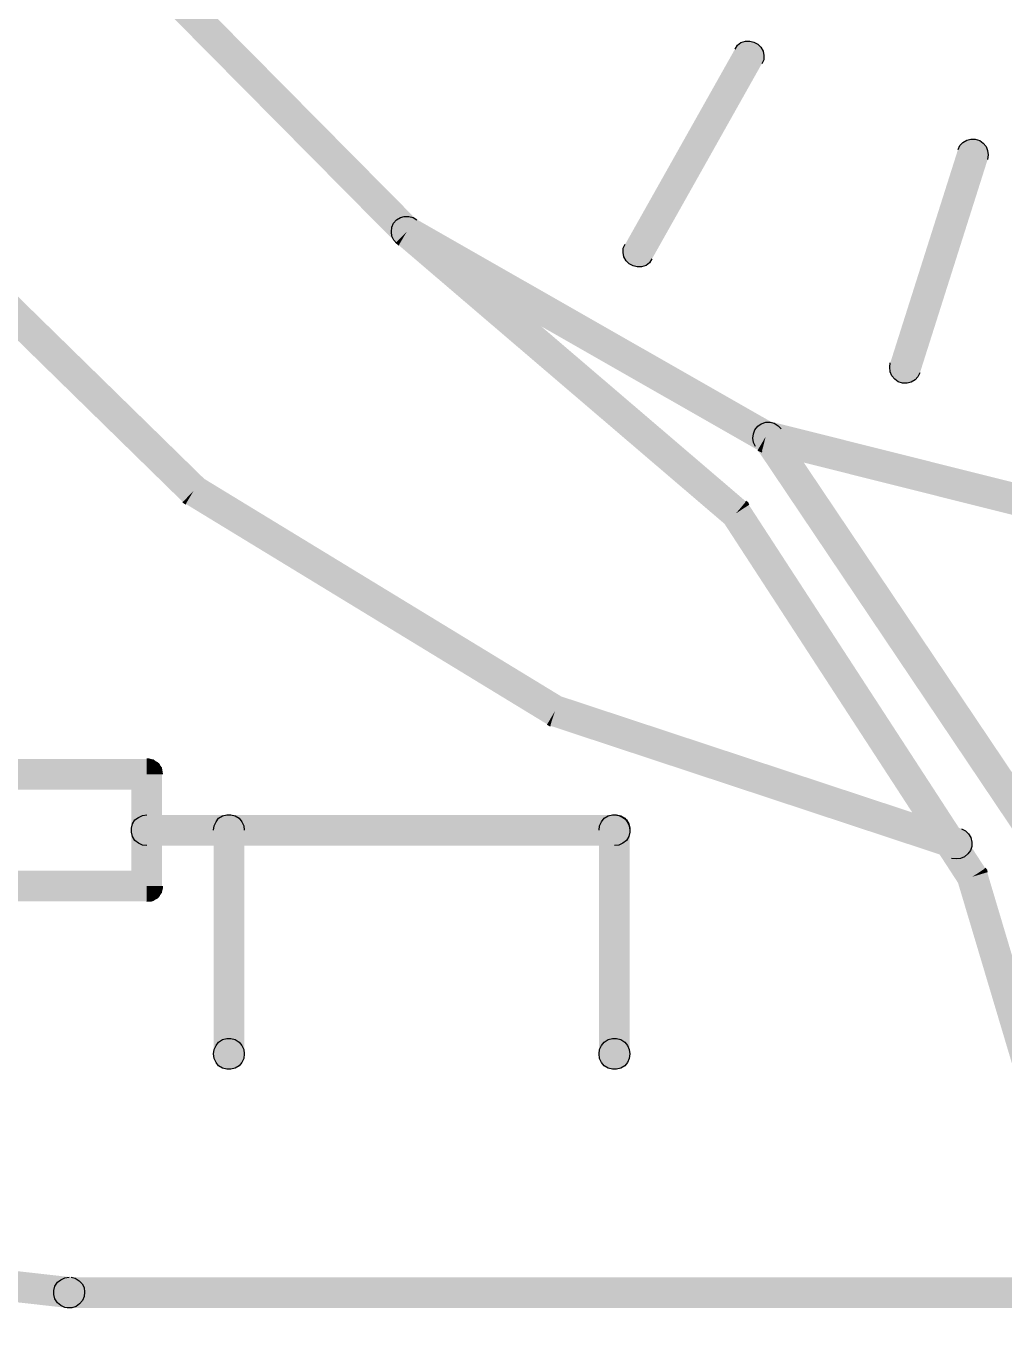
# Model space of a CAD drawing. Header units: millimetres. Extents: x -27384 to -11847, y 105622 to 113060.
# Drawn here: x -20748.46 to -20722.23, y 111329.78 to 111364.63 of the extents above; entities that cross this region are included whole.
import ezdxf

# ---------------------------------------------------------------- set-up
doc = ezdxf.new("R2010")
doc.units = ezdxf.units.MM
doc.linetypes.add('DASHDOT', pattern=[25.4, 12.7, -6.35, 0, -6.35])
doc.linetypes.add('HIDDEN', pattern=[9.524999999999999, 6.35, -3.175])
doc.layers.get('0').update_dxf_attribs({"color": 1, "linetype": 'DASHDOT'})
for name, color, linetype in [('01粗实线', 7, 'Continuous'), ('1', 4, 'Continuous'), ('3', 6, 'HIDDEN')]:
    doc.layers.add(name, color=color, linetype=linetype)

# ---------------------------------------------------------------- blocks, each defined once
blk = doc.blocks.new('G$CBD4B754B')
at = {"transparency": 33554559}
for points in [[(-32.42953066306291, -94.30786255301336), (-32.72101231308989, -94.60007656899234), (-33.01249396311323, -94.89155821901659), (-25.21865547175912, -102.7622951356261), (-24.92644145578015, -102.4708134856019), (-24.63495980575681, -102.1785994696229)], [(-15.40934587270385, -97.9711570590971), (-15.76747282461656, -97.7719535193819), (-16.12486741057728, -97.5727499796667), (-19.06751381710274, -102.802575263142), (-18.71011923114202, -103.0010464369025), (-18.35199227922931, -103.2002499766177)], [(-15.76747282461656, -97.7719535193819), (-16.12486741057728, -97.5727499796667), (-16.0589544746399, -97.46655691621618), (-15.96594399837704, -97.40064398028062), (-15.84656834774069, -97.36036385276475), (-15.72719269710069, -97.36036385276475), (-15.62173199960671, -97.38746139309387), (-15.51553893615346, -97.44019174184177), (-15.43571104707735, -97.5200196309188), (-15.36979811113997, -97.62621269437022), (-15.35661552395322, -97.74558834500749), (-15.35661552395322, -97.86496399564567), (-15.40934587270385, -97.9711570590971)], [(-9.749621773738909, -100.3996825653294), (-10.14656412125987, -100.2671243275045), (-10.09383377251288, -100.160931264053), (-10.01473824938876, -100.081103374976), (-9.908545185939147, -100.0151904390414), (-9.8023521224859, -99.98882526466696), (-9.682976471849543, -99.98882526466696), (-9.563600821209548, -100.0283730262281), (-9.470590344946686, -100.0950183281184), (-9.3914948218262, -100.1872964384274), (-9.351947060262319, -100.293489501878), (-9.338032107123581, -100.4135975184709), (-9.351947060262319, -100.532973169109)], [(-11.96283168924856, -105.9876348007192), (-11.56515697577561, -106.1201930385441), (-11.16748226229902, -106.2534836423238), (-9.351947060262319, -100.532973169109), (-9.749621773738909, -100.3996825653294), (-10.14656412125987, -100.2671243275045)], [(-38.46056430112731, -101.1701315498158), (-38.75204595115429, -101.4747957870268), (-39.04352760117763, -101.7801923901925), (-30.93110991947106, -109.7175746086932), (-30.63962826944771, -109.4121780055266), (-30.34814661942437, -109.1067814023609)], [(-24.92644145578015, -102.4708134856019), (-25.19155793143, -102.7893926759552), (-25.27138582050975, -102.6963821996915), (-25.32411616925674, -102.59018913624), (-25.33729875644349, -102.4708134856019), (-25.32411616925674, -102.350705469009), (-25.2845684076965, -102.2452447715132), (-25.20474051862038, -102.1522342952494), (-25.09927982112276, -102.0855889933591), (-24.99308675767315, -102.0592238189847), (-24.87371110703316, -102.0592238189847), (-24.7543354563968, -102.0855889933591), (-24.6613249801303, -102.1522342952494)], [(-16.36361871185363, -110.3408180362576), (-16.09850223620379, -110.0222388459042), (-15.83338576055394, -109.7043920215056), (-24.6613249801303, -102.1522342952494), (-24.92644145578015, -102.4708134856019), (-25.19155793143, -102.7893926759552)], [(-24.71478769483292, -102.1119541677335), (-24.92644145578015, -102.4708134856019), (-25.13882758268301, -102.8289404375164), (-15.51553893615346, -108.3238821966424), (-15.30315280925061, -107.9650228787732), (-15.09149904830338, -107.6068959268587)], [(-18.71011923114202, -103.0010464369025), (-18.35199227922931, -103.2002499766177), (-18.41863758111867, -103.3064430400691), (-18.51091569142955, -103.3730883419585), (-18.6302913420659, -103.4126361035196), (-18.7496669927059, -103.4126361035196), (-18.85586005615551, -103.3862709291461), (-18.96205311960512, -103.3335405803973), (-19.04114864272924, -103.2537126913203), (-19.10779394461861, -103.1475196278698), (-19.12097653180535, -103.0281439772316), (-19.12097653180535, -102.9087683265934), (-19.06751381710274, -102.802575263142)], [(-11.56515697577561, -106.1201930385441), (-11.16748226229902, -106.2534836423238), (-11.22094497700164, -106.3596767057752), (-11.30004050012576, -106.4387722288975), (-11.40623356357537, -106.5054175307869), (-11.51242662702498, -106.5317827051613), (-11.63180227766497, -106.5317827051613), (-11.75117792830133, -106.4922349436001), (-11.8434560386122, -106.4255896417098), (-11.92328392768832, -106.3325791654461), (-11.96283168924856, -106.2263861019956), (-11.97601427643895, -106.1070104513574), (-11.96283168924856, -105.9876348007192)], [(-15.23723987331687, -107.9921204191023), (-15.5814518720872, -108.2308717203778), (-15.63491458679346, -108.1246786569272), (-15.6480971739802, -108.0053030062891), (-15.63491458679346, -107.8859273556509), (-15.59463445927759, -107.7797342921995), (-15.51553893615346, -107.6867238159357), (-15.4225284598906, -107.6200785140454), (-15.30315280925061, -107.5805307524852), (-15.18377715861425, -107.5805307524852), (-15.077584095161, -107.6068959268587), (-14.97212339766702, -107.6735412287489), (-14.89229550859091, -107.7526367518713)], [(-15.196959745801, -107.5541655781108), (-15.30315280925061, -107.9650228787732), (-15.40934587270385, -108.3766125453903), (-4.672128608868661, -111.0709868932272), (-4.56666791137468, -110.6593972266101), (-4.460474847921432, -110.2485399259476)], [(-8.43722198267642, -118.8618959207606), (-8.09227761794682, -118.6231446194843), (-7.748065619176487, -118.3843933182079), (-14.89229550859091, -107.7526367518713), (-15.23723987331687, -107.9921204191023), (-15.5814518720872, -108.2308717203778)], [(-30.42797450850048, -109.0540510536121), (-30.63962826944771, -109.4121780055266), (-30.85201439635057, -109.7703049574411), (-21.16208044793166, -115.6768363831843), (-20.95042668698443, -115.3179770653151), (-20.73804056008157, -114.9598501134005)], [(-16.09850223620379, -110.0222388459042), (-15.75429023742981, -109.7966701318146), (-15.78065541180331, -109.7439397830667), (-15.83338576055394, -109.7043920215056)], [(-10.10701635969963, -119.9904718571606), (-9.762804360925657, -119.7649031430719), (-9.417859996199695, -119.5393344289832), (-15.75429023742981, -109.7966701318146), (-16.09850223620379, -110.0222388459042), (-16.44344660092975, -110.2485399259476)], [(-20.81786844915769, -114.9203023518394), (-20.95042668698443, -115.3179770653151), (-21.08225255885191, -115.7163841447446), (-10.31940248660248, -119.2734855873778), (-10.18684424877574, -118.8750785079474), (-10.054286010949, -118.4774037944726)], [(-38.88460418897739, -116.6054764139144), (-38.88460418897739, -117.0170660805315), (-38.88460418897739, -117.4286557471487), (-31.89929771176321, -117.4286557471487), (-31.89929771176321, -117.0170660805315), (-31.89929771176321, -116.6054764139144)], [(-31.89929771176321, -117.0170660805315), (-31.89929771176321, -116.6054764139144), (-31.84583499706059, -116.6054764139144), (-31.77992206112685, -116.6186590011012), (-31.72645934642424, -116.6325739542435), (-31.67372899767361, -116.6721217158047), (-31.62099864892662, -116.6984868901782), (-31.58071852141074, -116.738767017694), (-31.55435334703725, -116.7914973664429), (-31.51480558547701, -116.8449600811455), (-31.50162299829026, -116.8976904298934), (-31.48844041109987, -117.0170660805315)], [(-31.48844041109987, -117.0170660805315), (-31.89929771176321, -117.0170660805315), (-32.31015501242655, -117.0170660805315), (-32.31015501242655, -120.016837031535), (-31.89929771176321, -120.016837031535), (-31.48844041109987, -120.016837031535)], [(-31.89929771176321, -118.5169515560337), (-31.89929771176321, -118.9285412226509), (-32.01867336240321, -118.9153586354632), (-32.12413405989719, -118.8618959207606), (-32.21714453616369, -118.7959829848251), (-32.28305747209743, -118.6897899213745), (-32.31015501242655, -118.5704142707364), (-32.31015501242655, -118.4642212072849), (-32.28305747209743, -118.344113190692), (-32.21714453616369, -118.2379201272415), (-32.12413405989719, -118.172007191306), (-32.01867336240321, -118.1185444766033), (-31.89929771176321, -118.1053618894157)], [(-31.89929771176321, -118.1053618894157), (-31.89929771176321, -118.5169515560337), (-31.89929771176321, -118.9285412226509), (-19.35972783308171, -118.9285412226509), (-19.35972783308171, -118.5169515560337), (-19.35972783308171, -118.1053618894157)], [(-29.69853801748468, -118.5169515560337), (-30.10939531814802, -118.5169515560337), (-30.09621273096127, -118.3975759053956), (-30.04348238221064, -118.2913828419441), (-29.97683708032127, -118.1983723656804), (-29.87064401687167, -118.1317270637901), (-29.7520007321873, -118.1053618894157), (-29.64580766873769, -118.1053618894157), (-29.52643201809769, -118.1317270637901), (-29.42023895464808, -118.1983723656804), (-29.35432601871435, -118.2913828419441), (-29.30086330400809, -118.3975759053956), (-29.28768071682134, -118.5169515560337)], [(-19.35972783308171, -118.5169515560337), (-19.77058513374504, -118.5169515560337), (-19.7574025465583, -118.3975759053956), (-19.70393983185568, -118.2913828419441), (-19.6380268959183, -118.1983723656804), (-19.53183383246869, -118.1317270637901), (-19.4124581818287, -118.1053618894157), (-19.30626511837909, -118.1053618894157), (-19.18688946773909, -118.1317270637901), (-19.08069640428948, -118.1983723656804), (-19.01478346835574, -118.2913828419441), (-18.96205311960512, -118.3975759053956), (-18.94813816646638, -118.5169515560337)], [(-19.35972783308171, -118.5169515560337), (-19.35972783308171, -118.1053618894157), (-19.24035218244535, -118.1185444766033), (-19.1341591189921, -118.172007191306), (-19.04114864272924, -118.2379201272415), (-18.97523570679186, -118.344113190692), (-18.94813816646638, -118.4642212072849), (-18.94813816646638, -118.5704142707364), (-18.97523570679186, -118.6897899213745), (-19.04114864272924, -118.7959829848251), (-19.1341591189921, -118.8618959207606), (-19.24035218244535, -118.9153586354632), (-19.35972783308171, -118.9285412226509)], [(-10.18684424877574, -118.8750785079474), (-10.054286010949, -118.4774037944726), (-9.94809294749939, -118.5301341432205), (-9.868265058423276, -118.6099620322975), (-9.8023521224859, -118.716155095748), (-9.775986948112404, -118.8355307463862), (-9.775986948112404, -118.9549063970244), (-9.815534709672647, -119.0610994604758), (-9.882180011565652, -119.1541099367396), (-9.974458121872885, -119.2339378258166), (-10.08065118532613, -119.2734855873778), (-10.20002683596249, -119.2866681745645), (-10.31940248660248, -119.2734855873778)], [(-29.28768071682134, -118.5169515560337), (-29.69853801748468, -118.5169515560337), (-30.10939531814802, -118.5169515560337), (-30.10939531814802, -124.5164934580398), (-29.69853801748468, -124.5164934580398), (-29.28768071682134, -124.5164934580398)], [(-18.94813816646638, -118.5169515560337), (-19.35972783308171, -118.5169515560337), (-19.77058513374504, -118.5169515560337), (-19.77058513374504, -124.5164934580398), (-19.35972783308171, -124.5164934580398), (-18.94813816646638, -124.5164934580398)], [(-31.89929771176321, -120.4284266981522), (-31.89929771176321, -120.016837031535), (-31.89929771176321, -119.6052473649179), (-38.88460418897739, -119.6052473649179), (-38.88460418897739, -120.016837031535), (-38.88460418897739, -120.4284266981522)], [(-6.833340541586949, -131.0330857241606), (-6.435665828110359, -130.9137100735225), (-6.037991114637407, -130.7943344228843), (-9.365129647452704, -119.6455274924338), (-9.762804360925657, -119.7649031430719), (-10.16047907440225, -119.8842787937101)], [(-9.762804360925657, -119.7649031430719), (-9.365129647452704, -119.6455274924338), (-9.378312234639452, -119.5920647777311), (-9.417859996199695, -119.5393344289832)], [(-31.89929771176321, -120.016837031535), (-31.48844041109987, -120.016837031535), (-31.48844041109987, -120.0695673802829), (-31.50162299829026, -120.1362126821732), (-31.51480558547701, -120.1896753968758), (-31.55435334703725, -120.2424057456246), (-31.58071852141074, -120.2958684603273), (-31.62099864892662, -120.3354162218884), (-31.67372899767361, -120.3617813962619), (-31.72645934642424, -120.4013291578231), (-31.77992206112685, -120.4152441109654), (-31.89929771176321, -120.4284266981522)], [(-29.69853801748468, -124.5164934580398), (-30.10939531814802, -124.5164934580398), (-30.09621273096127, -124.3963854414469), (-30.04348238221064, -124.2901923779964), (-29.97683708032127, -124.1979142676873), (-29.87064401687167, -124.1312689657971), (-29.7520007321873, -124.1049037914227), (-29.64580766873769, -124.1049037914227), (-29.52643201809769, -124.1312689657971), (-29.42023895464808, -124.1979142676873), (-29.35432601871435, -124.2901923779964), (-29.30086330400809, -124.3963854414469), (-29.28768071682134, -124.5164934580398)], [(-19.35972783308171, -124.5164934580398), (-19.77058513374504, -124.5164934580398), (-19.7574025465583, -124.3963854414469), (-19.70393983185568, -124.2901923779964), (-19.6380268959183, -124.1979142676873), (-19.53183383246869, -124.1312689657971), (-19.4124581818287, -124.1049037914227), (-19.30626511837909, -124.1049037914227), (-19.18688946773909, -124.1312689657971), (-19.08069640428948, -124.1979142676873), (-19.01478346835574, -124.2901923779964), (-18.96205311960512, -124.3963854414469), (-18.94813816646638, -124.5164934580398)], [(-29.69853801748468, -124.5164934580398), (-29.28768071682134, -124.5164934580398), (-29.30086330400809, -124.635869108678), (-29.35432601871435, -124.7420621721294), (-29.42023895464808, -124.8350726483932), (-29.52643201809769, -124.9009855843287), (-29.64580766873769, -124.9273507587022), (-29.7520007321873, -124.9273507587022), (-29.87064401687167, -124.9009855843287), (-29.97683708032127, -124.8350726483932), (-30.04348238221064, -124.7420621721294), (-30.09621273096127, -124.635869108678), (-30.10939531814802, -124.5164934580398)], [(-19.35972783308171, -124.5164934580398), (-18.94813816646638, -124.5164934580398), (-18.96205311960512, -124.635869108678), (-19.01478346835574, -124.7420621721294), (-19.08069640428948, -124.8350726483932), (-19.18688946773909, -124.9009855843287), (-19.30626511837909, -124.9273507587022), (-19.4124581818287, -124.9273507587022), (-19.53183383246869, -124.9009855843287), (-19.6380268959183, -124.8350726483932), (-19.70393983185568, -124.7420621721294), (-19.7574025465583, -124.635869108678), (-19.77058513374504, -124.5164934580398)], [(-43.92181722633177, -129.37427683646), (-43.97454757507876, -129.7851341371224), (-44.02801028978502, -130.1967238037387), (-34.03341210415238, -131.3252997401396), (-33.97994938944976, -130.9137100735225), (-33.92721904070277, -130.5021204069053)], [(-33.97994938944976, -130.9137100735225), (-33.97994938944976, -131.3252997401396), (-34.09932504008611, -131.3113847869981), (-34.20551810353936, -131.2586544382493), (-34.29852857980222, -131.19200913636), (-34.3644415157396, -131.0858160729085), (-34.3908066901131, -130.9664404222704), (-34.3908066901131, -130.8602473588198), (-34.3644415157396, -130.7408717081817), (-34.29852857980222, -130.6346786447302), (-34.20551810353936, -130.5687657087956), (-34.09932504008611, -130.5153029940921), (-33.97994938944976, -130.5021204069053)], [(-33.97994938944976, -130.9137100735225), (-33.92721904070277, -130.5021204069053), (-33.82102597724952, -130.5284855812797), (-33.71483291379991, -130.5951308831691), (-33.63573739067579, -130.6749587722461), (-33.58227467597317, -130.7811518356975), (-33.56909208878642, -130.9005274863357), (-33.58227467597317, -131.0199031369739), (-33.62255480348904, -131.1260962004244), (-33.70165032661316, -131.2191066766882), (-33.79466080287602, -131.2850196126237), (-33.91403645351602, -131.3252997401396), (-34.03341210415238, -131.3252997401396)], [(-33.97994938944976, -130.5021204069053), (-33.97994938944976, -130.9137100735225), (-33.97994938944976, -131.3252997401396), (33.87448869195214, -131.3252997401396), (33.87448869195214, -130.9137100735225), (33.87448869195214, -130.5021204069053)]]:
    blk.add_hatch(color=7, dxfattribs=at).paths.add_polyline_path(points, flags=16)
for p, q in [((-25.21865547175912, -102.7622951356261), (-25.13882758268301, -102.8289404375164)), ((-15.51553893615346, -108.3238821966424), (-15.40934587270385, -108.3766125453903)), ((-30.93110991947106, -109.7175746086932), (-30.85201439635057, -109.7703049574411)), ((-21.16208044793166, -115.6768363831843), (-21.08225255885191, -115.7163841447446))]:
    blk.add_line(p, q)
for points in [[(-16.12486741057728, -97.5727499796667), (-16.0589544746399, -97.46655691621618), (-15.96594399837704, -97.40064398028062), (-15.84656834774069, -97.36036385276475), (-15.72719269710069, -97.36036385276475), (-15.62173199960671, -97.38746139309387), (-15.51553893615346, -97.44019174184177), (-15.43571104707735, -97.5200196309188), (-15.36979811113997, -97.62621269437022), (-15.35661552395322, -97.74558834500749), (-15.35661552395322, -97.86496399564567), (-15.40934587270385, -97.9711570590971)], [(-10.14656412125987, -100.2671243275045), (-10.09383377251288, -100.160931264053), (-10.01473824938876, -100.081103374976), (-9.908545185939147, -100.0151904390414), (-9.8023521224859, -99.98882526466696), (-9.682976471849543, -99.98882526466696), (-9.563600821209548, -100.0283730262281), (-9.470590344946686, -100.0950183281184), (-9.3914948218262, -100.1872964384274), (-9.351947060262319, -100.293489501878), (-9.338032107123581, -100.4135975184709), (-9.351947060262319, -100.532973169109)], [(-25.19155793143, -102.7893926759552), (-25.27138582050975, -102.6963821996915), (-25.32411616925674, -102.59018913624), (-25.33729875644349, -102.4708134856019), (-25.32411616925674, -102.350705469009), (-25.2845684076965, -102.2452447715132), (-25.20474051862038, -102.1522342952494), (-25.09927982112276, -102.0855889933591), (-24.99308675767315, -102.0592238189847), (-24.87371110703316, -102.0592238189847), (-24.7543354563968, -102.0855889933591), (-24.6613249801303, -102.1522342952494)], [(-18.35199227922931, -103.2002499766177), (-18.41863758111867, -103.3064430400691), (-18.51091569142955, -103.3730883419585), (-18.6302913420659, -103.4126361035196), (-18.7496669927059, -103.4126361035196), (-18.85586005615551, -103.3862709291461), (-18.96205311960512, -103.3335405803973), (-19.04114864272924, -103.2537126913203), (-19.10779394461861, -103.1475196278698), (-19.12097653180535, -103.0281439772316), (-19.12097653180535, -102.9087683265934), (-19.06751381710274, -102.802575263142)], [(-11.16748226229902, -106.2534836423238), (-11.22094497700164, -106.3596767057752), (-11.30004050012576, -106.4387722288975), (-11.40623356357537, -106.5054175307869), (-11.51242662702498, -106.5317827051613), (-11.63180227766497, -106.5317827051613), (-11.75117792830133, -106.4922349436001), (-11.8434560386122, -106.4255896417098), (-11.92328392768832, -106.3325791654461), (-11.96283168924856, -106.2263861019956), (-11.97601427643895, -106.1070104513574), (-11.96283168924856, -105.9876348007192)], [(-15.5814518720872, -108.2308717203778), (-15.63491458679346, -108.1246786569272), (-15.6480971739802, -108.0053030062891), (-15.63491458679346, -107.8859273556509), (-15.59463445927759, -107.7797342921995), (-15.51553893615346, -107.6867238159357), (-15.4225284598906, -107.6200785140454), (-15.30315280925061, -107.5805307524852), (-15.18377715861425, -107.5805307524852), (-15.077584095161, -107.6068959268587), (-14.97212339766702, -107.6735412287489), (-14.89229550859091, -107.7526367518713)], [(-15.75429023742981, -109.7966701318146), (-15.78065541180331, -109.7439397830667), (-15.83338576055394, -109.7043920215056)], [(-31.89929771176321, -116.6054764139144), (-31.84583499706059, -116.6054764139144), (-31.77992206112685, -116.6186590011012), (-31.72645934642424, -116.6325739542435), (-31.67372899767361, -116.6721217158047), (-31.62099864892662, -116.6984868901782), (-31.58071852141074, -116.738767017694), (-31.55435334703725, -116.7914973664429), (-31.51480558547701, -116.8449600811455), (-31.50162299829026, -116.8976904298934), (-31.48844041109987, -117.0170660805315)], [(-31.89929771176321, -118.9285412226509), (-32.01867336240321, -118.9153586354632), (-32.12413405989719, -118.8618959207606), (-32.21714453616369, -118.7959829848251), (-32.28305747209743, -118.6897899213745), (-32.31015501242655, -118.5704142707364), (-32.31015501242655, -118.4642212072849), (-32.28305747209743, -118.344113190692), (-32.21714453616369, -118.2379201272415), (-32.12413405989719, -118.172007191306), (-32.01867336240321, -118.1185444766033), (-31.89929771176321, -118.1053618894157)], [(-30.10939531814802, -118.5169515560337), (-30.09621273096127, -118.3975759053956), (-30.04348238221064, -118.2913828419441), (-29.97683708032127, -118.1983723656804), (-29.87064401687167, -118.1317270637901), (-29.7520007321873, -118.1053618894157), (-29.64580766873769, -118.1053618894157), (-29.52643201809769, -118.1317270637901), (-29.42023895464808, -118.1983723656804), (-29.35432601871435, -118.2913828419441), (-29.30086330400809, -118.3975759053956), (-29.28768071682134, -118.5169515560337)], [(-19.77058513374504, -118.5169515560337), (-19.7574025465583, -118.3975759053956), (-19.70393983185568, -118.2913828419441), (-19.6380268959183, -118.1983723656804), (-19.53183383246869, -118.1317270637901), (-19.4124581818287, -118.1053618894157), (-19.30626511837909, -118.1053618894157), (-19.18688946773909, -118.1317270637901), (-19.08069640428948, -118.1983723656804), (-19.01478346835574, -118.2913828419441), (-18.96205311960512, -118.3975759053956), (-18.94813816646638, -118.5169515560337)], [(-19.35972783308171, -118.1053618894157), (-19.24035218244535, -118.1185444766033), (-19.1341591189921, -118.172007191306), (-19.04114864272924, -118.2379201272415), (-18.97523570679186, -118.344113190692), (-18.94813816646638, -118.4642212072849), (-18.94813816646638, -118.5704142707364), (-18.97523570679186, -118.6897899213745), (-19.04114864272924, -118.7959829848251), (-19.1341591189921, -118.8618959207606), (-19.24035218244535, -118.9153586354632), (-19.35972783308171, -118.9285412226509)], [(-10.054286010949, -118.4774037944726), (-9.94809294749939, -118.5301341432205), (-9.868265058423276, -118.6099620322975), (-9.8023521224859, -118.716155095748), (-9.775986948112404, -118.8355307463862), (-9.775986948112404, -118.9549063970244), (-9.815534709672647, -119.0610994604758), (-9.882180011565652, -119.1541099367396), (-9.974458121872885, -119.2339378258166), (-10.08065118532613, -119.2734855873778), (-10.20002683596249, -119.2866681745645), (-10.31940248660248, -119.2734855873778)], [(-9.365129647452704, -119.6455274924338), (-9.378312234639452, -119.5920647777311), (-9.417859996199695, -119.5393344289832)], [(-31.48844041109987, -120.016837031535), (-31.48844041109987, -120.0695673802829), (-31.50162299829026, -120.1362126821732), (-31.51480558547701, -120.1896753968758), (-31.55435334703725, -120.2424057456246), (-31.58071852141074, -120.2958684603273), (-31.62099864892662, -120.3354162218884), (-31.67372899767361, -120.3617813962619), (-31.72645934642424, -120.4013291578231), (-31.77992206112685, -120.4152441109654), (-31.89929771176321, -120.4284266981522)], [(-30.10939531814802, -124.5164934580398), (-30.09621273096127, -124.3963854414469), (-30.04348238221064, -124.2901923779964), (-29.97683708032127, -124.1979142676873), (-29.87064401687167, -124.1312689657971), (-29.7520007321873, -124.1049037914227), (-29.64580766873769, -124.1049037914227), (-29.52643201809769, -124.1312689657971), (-29.42023895464808, -124.1979142676873), (-29.35432601871435, -124.2901923779964), (-29.30086330400809, -124.3963854414469), (-29.28768071682134, -124.5164934580398)], [(-19.77058513374504, -124.5164934580398), (-19.7574025465583, -124.3963854414469), (-19.70393983185568, -124.2901923779964), (-19.6380268959183, -124.1979142676873), (-19.53183383246869, -124.1312689657971), (-19.4124581818287, -124.1049037914227), (-19.30626511837909, -124.1049037914227), (-19.18688946773909, -124.1312689657971), (-19.08069640428948, -124.1979142676873), (-19.01478346835574, -124.2901923779964), (-18.96205311960512, -124.3963854414469), (-18.94813816646638, -124.5164934580398)], [(-29.28768071682134, -124.5164934580398), (-29.30086330400809, -124.635869108678), (-29.35432601871435, -124.7420621721294), (-29.42023895464808, -124.8350726483932), (-29.52643201809769, -124.9009855843287), (-29.64580766873769, -124.9273507587022), (-29.7520007321873, -124.9273507587022), (-29.87064401687167, -124.9009855843287), (-29.97683708032127, -124.8350726483932), (-30.04348238221064, -124.7420621721294), (-30.09621273096127, -124.635869108678), (-30.10939531814802, -124.5164934580398)], [(-18.94813816646638, -124.5164934580398), (-18.96205311960512, -124.635869108678), (-19.01478346835574, -124.7420621721294), (-19.08069640428948, -124.8350726483932), (-19.18688946773909, -124.9009855843287), (-19.30626511837909, -124.9273507587022), (-19.4124581818287, -124.9273507587022), (-19.53183383246869, -124.9009855843287), (-19.6380268959183, -124.8350726483932), (-19.70393983185568, -124.7420621721294), (-19.7574025465583, -124.635869108678), (-19.77058513374504, -124.5164934580398)], [(-33.97994938944976, -131.3252997401396), (-34.09932504008611, -131.3113847869981), (-34.20551810353936, -131.2586544382493), (-34.29852857980222, -131.19200913636), (-34.3644415157396, -131.0858160729085), (-34.3908066901131, -130.9664404222704), (-34.3908066901131, -130.8602473588198), (-34.3644415157396, -130.7408717081817), (-34.29852857980222, -130.6346786447302), (-34.20551810353936, -130.5687657087956), (-34.09932504008611, -130.5153029940921), (-33.97994938944976, -130.5021204069053)], [(-33.92721904070277, -130.5021204069053), (-33.82102597724952, -130.5284855812797), (-33.71483291379991, -130.5951308831691), (-33.63573739067579, -130.6749587722461), (-33.58227467597317, -130.7811518356975), (-33.56909208878642, -130.9005274863357), (-33.58227467597317, -131.0199031369739), (-33.62255480348904, -131.1260962004244), (-33.70165032661316, -131.2191066766882), (-33.79466080287602, -131.2850196126237), (-33.91403645351602, -131.3252997401396), (-34.03341210415238, -131.3252997401396)]]:
    blk.add_lwpolyline(points)
for points in [[(-24.92644145578015, -102.4708134856019), (-25.21865547175912, -102.7622951356261), (-25.13882758268301, -102.8289404375164)], [(-15.30315280925061, -107.9650228787732), (-15.51553893615346, -108.3238821966424), (-15.40934587270385, -108.3766125453903)], [(-30.63962826944771, -109.4121780055266), (-30.93110991947106, -109.7175746086932), (-30.85201439635057, -109.7703049574411)], [(-20.95042668698443, -115.3179770653151), (-21.16208044793166, -115.6768363831843), (-21.08225255885191, -115.7163841447446)]]:
    blk.add_solid(points, dxfattribs=at)
blk = doc.blocks.new('G$C6C638B4C')
blk.add_lwpolyline([(-1.818989403545856e-11, -2.91038304567337e-11), (639.9999999999891, -2.91038304567337e-11), (640.0000000000036, -600.0000000000146), (-7.275957614183426e-12, -600.0000000000291)], close=True)
at = {"layer": '1'}
blk.add_lwpolyline([(-20.00000000001455, 19.99999999995634), (659.9999999999745, 19.9999999999709), (659.9999999999854, -620.0000000000146), (-19.99999999999636, -620.0000000000437)], close=True, dxfattribs=at)
at = {"layer": '3'}
blk.add_lwpolyline([(19.99999999999272, -20.00000000004366), (620, -20.00000000004366), (619.9999999999927, -580.0000000000146), (19.99999999999636, -580.0000000000437)], close=True, dxfattribs=at)

msp = doc.modelspace()

# ---------------------------------------------------------------- linework, layer by layer
at = {"layer": '1', "lineweight": -3, "ltscale": 2, "extrusion": (-0.004685415688226654, -0.01745240643729067, 0.9998367168639969), "elevation": -761.7737618122727}
msp.add_lwpolyline([(-55762.41944096141, 102096.2621256225), (-45696.27557504938, 104799.1427234042), (-43767.03463448276, 97614.2094060799), (-53833.17850039472, 94911.32880829813)], close=True, dxfattribs=at)
at = {"layer": '1', "extrusion": (-0.004685415688226654, -0.01745240643729067, 0.9998367168639969), "const_width": 9.147440893432856, "elevation": -761.7737618122732}
msp.add_lwpolyline([(-53581.19831907854, 95088.87696726886), (-43888.4841354353, 97691.48720767391), (-45759.11024572644, 104658.1255271676), (-55451.82442936971, 102055.5152867626), (-53581.19831907854, 95088.87696726886)], dxfattribs=at)

# ---------------------------------------------------------------- block references
at = {"layer": '01粗实线', "lineweight": -3, "ltscale": 2, "extrusion": (-0.004685415688226654, -0.01745240643729066, 0.9998367168639969), "rotation": 15.03008309191162}
for name, p in [('G$C6C638B4C', (-49137.35744931624, 102439.593784045, -679.1051985372569)), ('G$CBD4B754B', (-48905.43956376155, 102283.3697723566, -679.105198537253))]:
    msp.add_blockref(name, p, dxfattribs=at)

doc.saveas('drawing.dxf')
